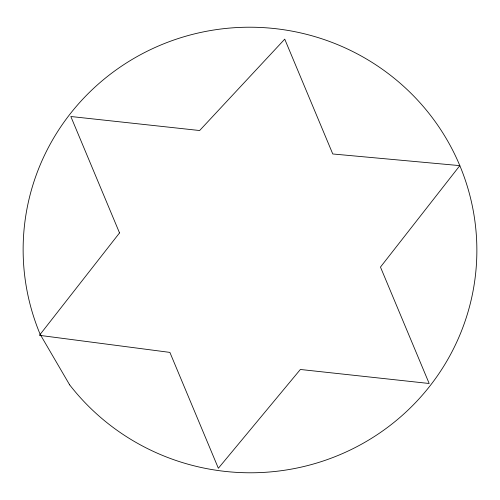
<?xml version="1.0" encoding="UTF-8"?>
<svg xmlns="http://www.w3.org/2000/svg" width="500" height="500" viewBox="0 0 500 500"><rect width="100%" height="100%" fill="white"/><g stroke="black" fill="none" stroke-linecap="round" stroke-linejoin="round"><path stroke-width="0.75" d="M119.525 232.925L39.419 335.331L169.894 352.4L218.356 468.256L300.369 369.475L429.175 383.494L380.475 267.075L459.825 165.631L332.775 153.975L284.738 39.15L199.631 130.525L70.825 116.506L119.525 232.925M69.65 384.856L40.175 334.369A226.869 222.775 2.6 0 1 260.5 27.469A226.869 222.775 2.6 0 1 450.95 353.725A226.869 222.775 2.6 0 1 69.65 384.856"/></g></svg>
